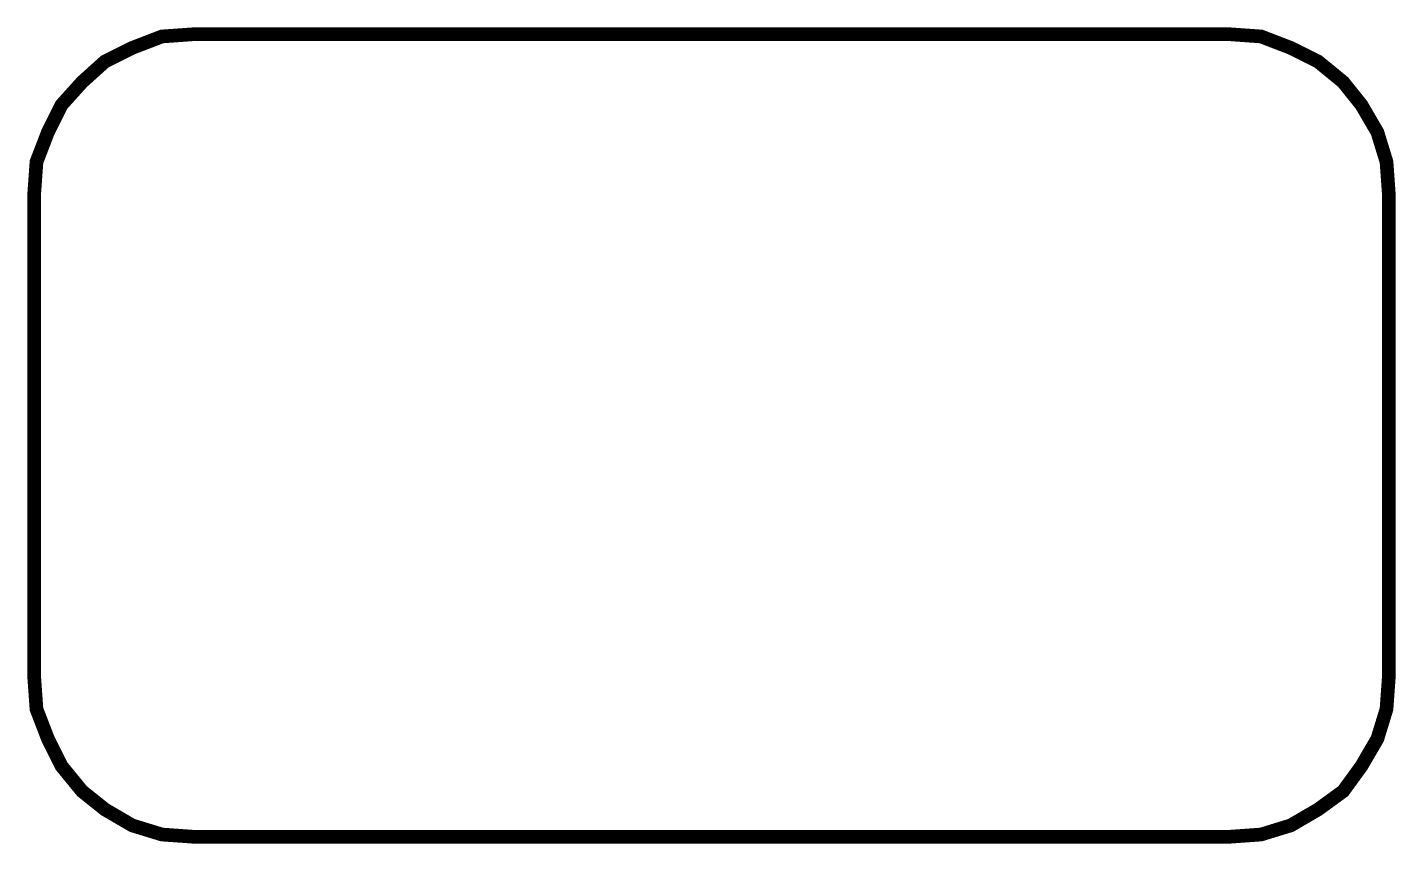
# Model space of a CAD drawing. Extents: x 0.05 to 1.04, y 0.05 to 0.65.
import ezdxf

# ---------------------------------------------------------------- set-up
doc = ezdxf.new("R2010")
doc.units = 0
doc.header["$LTSCALE"] = 0.166667
doc.layers.add('FOREGROUND', color=7, linetype='CONTINUOUS')

msp = doc.modelspace()

# ---------------------------------------------------------------- linework, layer by layer
at = {"layer": 'FOREGROUND', "linetype": 'CONTINUOUS', "const_width": 0.01}
msp.add_lwpolyline([(0.166667, 0.645), (0.923333, 0.645), (0.946667, 0.643333), (0.968333, 0.635), (0.988333, 0.625), (1.006667, 0.61), (1.02, 0.593333), (1.031667, 0.573333), (1.038333, 0.551667), (1.04, 0.528333), (1.04, 0.175), (1.038333, 0.151667), (1.031667, 0.13), (1.02, 0.11), (1.006667, 0.091667), (0.988333, 0.078333), (0.968333, 0.066667), (0.946667, 0.06), (0.923333, 0.058333), (0.166667, 0.058333), (0.143333, 0.06), (0.121667, 0.066667), (0.101667, 0.078333), (0.085, 0.091667), (0.07, 0.11), (0.06, 0.13), (0.051667, 0.151667), (0.05, 0.175), (0.05, 0.528333), (0.051667, 0.551667), (0.06, 0.573333), (0.07, 0.593333), (0.085, 0.61), (0.101667, 0.625), (0.121667, 0.635), (0.143333, 0.643333)], close=True, dxfattribs=at)
at = {"layer": 'FOREGROUND', "color": 7, "linetype": 'CONTINUOUS'}
msp.add_lwpolyline([(0.166667, 0.645), (0.923333, 0.645), (0.946667, 0.643333), (0.968333, 0.635), (0.988333, 0.625), (1.006667, 0.61), (1.02, 0.593333), (1.031667, 0.573333), (1.038333, 0.551667), (1.04, 0.528333), (1.04, 0.175), (1.038333, 0.151667), (1.031667, 0.13), (1.02, 0.11), (1.006667, 0.091667), (0.988333, 0.078333), (0.968333, 0.066667), (0.946667, 0.06), (0.923333, 0.058333), (0.166667, 0.058333), (0.143333, 0.06), (0.121667, 0.066667), (0.101667, 0.078333), (0.085, 0.091667), (0.07, 0.11), (0.06, 0.13), (0.051667, 0.151667), (0.05, 0.175), (0.05, 0.528333), (0.051667, 0.551667), (0.06, 0.573333), (0.07, 0.593333), (0.085, 0.61), (0.101667, 0.625), (0.121667, 0.635), (0.143333, 0.643333)], close=True, dxfattribs=at)

doc.saveas('drawing.dxf')
